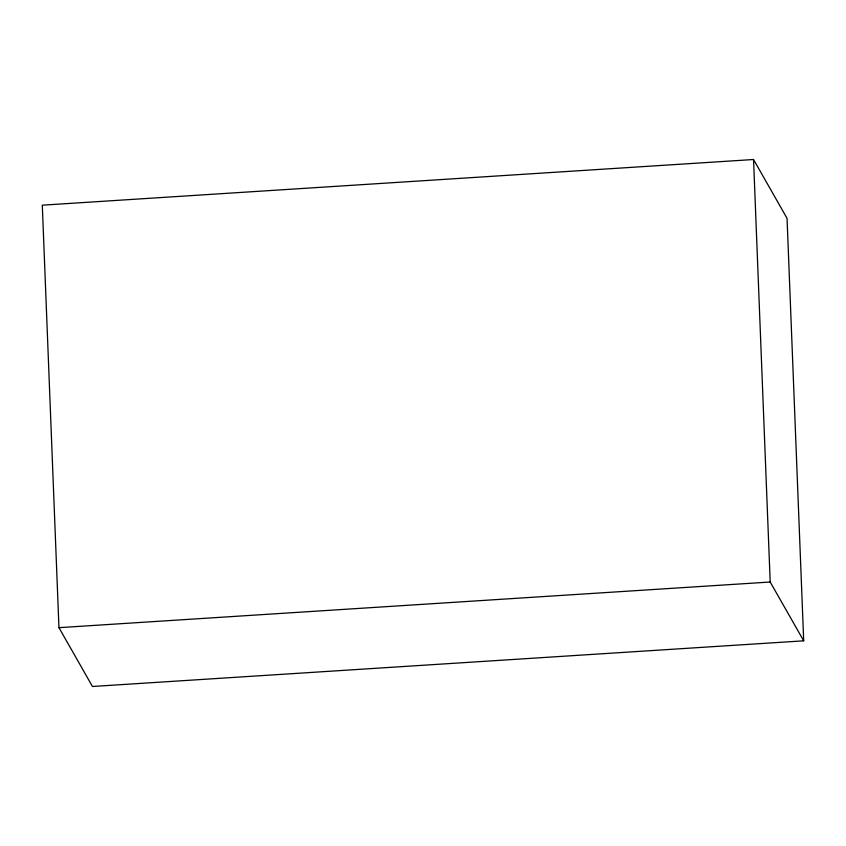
<?xml version="1.0" encoding="UTF-8"?>
<svg xmlns="http://www.w3.org/2000/svg" width="846" height="846" viewBox="0 0 846 846"><rect width="100%" height="100%" fill="white"/><g stroke="black" fill="none" stroke-linecap="round" stroke-linejoin="round"><path stroke-width="1.27" d="M753.543 159.513L42.3 205.176L58.956 627.669L92.457 686.487L803.7 640.824L787.044 218.331L753.543 159.513L770.198 582.016L803.7 640.824M58.956 627.669L770.198 582.016"/></g></svg>
